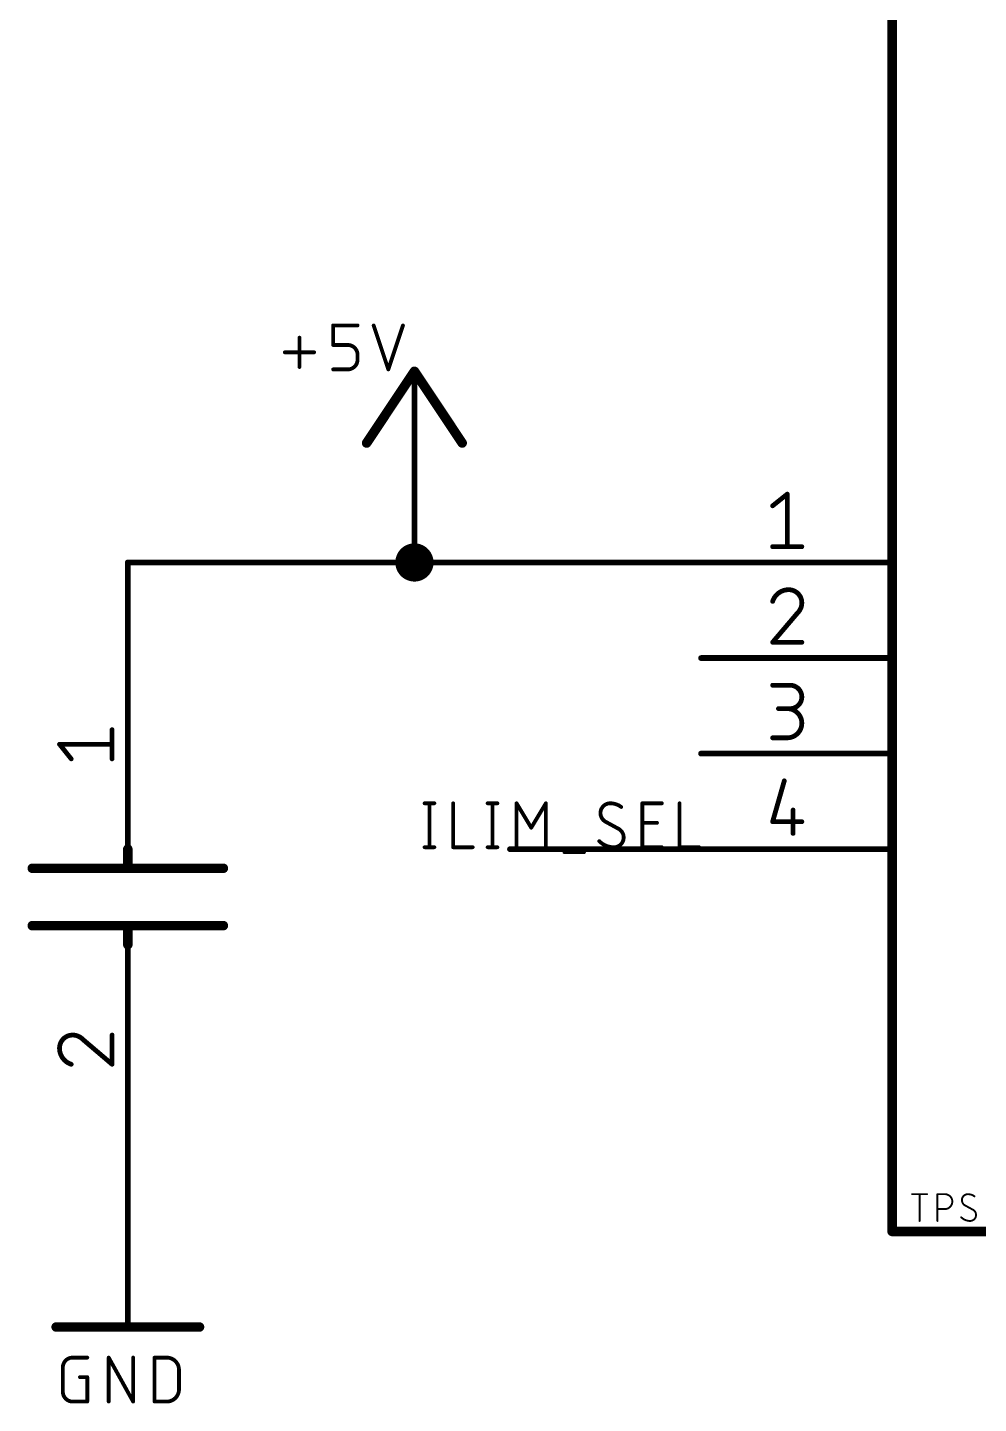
# Model space of a CAD drawing. Extents: x 0 to 261, y -15 to 164.
# Drawn here: x 139.57 to 164.86, y 81.79 to 118.36 of the extents above; entities that cross this region are included whole.
import ezdxf

# ---------------------------------------------------------------- set-up
doc = ezdxf.new("R2010")
doc.units = 0
for name, color, linetype in [('91', 110, 'CONTINUOUS'), ('94', 12, 'CONTINUOUS'), ('95', 253, 'CONTINUOUS'), ('96', 253, 'CONTINUOUS')]:
    doc.layers.add(name, color=color, linetype=linetype)

msp = doc.modelspace()

# ---------------------------------------------------------------- linework, layer by layer
at = {"layer": '91', "const_width": 0.1524}
for points in [[(149.86, 104.14), (149.86, 106.68)], [(142.24, 101.6), (142.24, 104.14)], [(142.24, 104.14), (149.86, 104.14)], [(157.48, 104.14), (149.86, 104.14)], [(157.48, 96.52), (152.4, 96.52)], [(142.24, 88.9), (142.24, 86.36)]]:
    msp.add_lwpolyline(points, dxfattribs=at)
at = {"layer": '91'}
for points, const_width in [([(149.8981, 106.68, 1), (149.8219, 106.68)], 0.0762), ([(149.86, 103.886, 1), (149.86, 104.394, 1), (149.86, 103.886)], 0.508), ([(142.2781, 104.14, 1), (142.2019, 104.14)], 0.0762), ([(142.24, 104.1781, 1), (142.24, 104.1019)], 0.0762), ([(149.86, 104.1781, 1), (149.86, 104.1019)], 0.0762), ([(149.8219, 104.14, 1), (149.8981, 104.14)], 0.0762), ([(149.86, 104.1019, 1), (149.86, 104.1781)], 0.0762), ([(157.48, 104.1019, 1), (157.48, 104.1781)], 0.0762), ([(142.2019, 101.6, 1), (142.2781, 101.6)], 0.0762), ([(152.4, 96.5581, 1), (152.4, 96.4819)], 0.0762), ([(157.48, 96.4819, 1), (157.48, 96.5581)], 0.0762), ([(142.2781, 88.9, 1), (142.2019, 88.9)], 0.0762), ([(142.2019, 86.36, 1), (142.2781, 86.36)], 0.0762)]:
    msp.add_lwpolyline(points, format="xyb", dxfattribs=dict(at, const_width=const_width))
at = {"layer": '94'}
for points, const_width in [([(162.56, 119.38), (162.56, 86.36)], 0.254), ([(149.86, 109.22), (148.59, 107.315)], 0.254), ([(151.13, 107.315), (149.86, 109.22)], 0.254), ([(149.86, 106.68), (149.86, 109.22)], 0.1524), ([(157.48, 104.14), (162.56, 104.14)], 0.1524), ([(142.24, 101.6), (142.24, 96.52)], 0.1524), ([(157.48, 101.6), (162.56, 101.6)], 0.1524), ([(157.48, 99.06), (162.56, 99.06)], 0.1524), ([(142.24, 96.52), (142.24, 96.012)], 0.254), ([(157.48, 96.52), (162.56, 96.52)], 0.1524), ([(144.78, 96.012), (139.7, 96.012)], 0.254), ([(144.78, 94.488), (139.7, 94.488)], 0.254), ([(142.24, 94.488), (142.24, 93.98)], 0.254), ([(142.24, 88.9), (142.24, 93.98)], 0.1524), ([(142.24, 86.36), (142.24, 83.82)], 0.1524), ([(193.04, 86.36), (162.56, 86.36)], 0.254), ([(140.335, 83.82), (144.145, 83.82)], 0.254)]:
    msp.add_lwpolyline(points, dxfattribs=dict(at, const_width=const_width))
for points, const_width in [([(149.9128, 109.2552, 1), (149.8072, 109.1848)], 0.127), ([(149.9128, 109.1848, 1), (149.8072, 109.2552)], 0.127), ([(149.8981, 109.22, 1), (149.8219, 109.22)], 0.0762), ([(148.5372, 107.3502, 1), (148.6428, 107.2798)], 0.127), ([(151.0772, 107.2798, 1), (151.1828, 107.3502)], 0.127), ([(149.8219, 106.68, 1), (149.8981, 106.68)], 0.0762), ([(157.48, 104.1781, 1), (157.48, 104.1019)], 0.0762), ([(162.56, 104.1019, 1), (162.56, 104.1781)], 0.0762), ([(142.2781, 101.6, 1), (142.2019, 101.6)], 0.0762), ([(157.48, 101.6381, 1), (157.48, 101.5619)], 0.0762), ([(162.56, 101.5619, 1), (162.56, 101.6381)], 0.0762), ([(157.48, 99.0981, 1), (157.48, 99.0219)], 0.0762), ([(162.56, 99.0219, 1), (162.56, 99.0981)], 0.0762), ([(142.3035, 96.52, 1), (142.1765, 96.52)], 0.127), ([(142.2019, 96.52, 1), (142.2781, 96.52)], 0.0762), ([(157.48, 96.5581, 1), (157.48, 96.4819)], 0.0762), ([(162.56, 96.4819, 1), (162.56, 96.5581)], 0.0762), ([(139.7, 96.0755, 1), (139.7, 95.9485)], 0.127), ([(142.1765, 96.012, 1), (142.3035, 96.012)], 0.127), ([(144.78, 95.9485, 1), (144.78, 96.0755)], 0.127), ([(139.7, 94.5515, 1), (139.7, 94.4245)], 0.127), ([(142.3035, 94.488, 1), (142.1765, 94.488)], 0.127), ([(144.78, 94.4245, 1), (144.78, 94.5515)], 0.127), ([(142.1765, 93.98, 1), (142.3035, 93.98)], 0.127), ([(142.2781, 93.98, 1), (142.2019, 93.98)], 0.0762), ([(142.2019, 88.9, 1), (142.2781, 88.9)], 0.0762), ([(142.2781, 86.36, 1), (142.2019, 86.36)], 0.0762), ([(162.56, 86.4235, 1), (162.56, 86.2965)], 0.127), ([(162.4965, 86.36, 1), (162.6235, 86.36)], 0.127), ([(140.335, 83.8835, 1), (140.335, 83.7565)], 0.127), ([(142.2019, 83.82, 1), (142.2781, 83.82)], 0.0762), ([(144.145, 83.7565, 1), (144.145, 83.8835)], 0.127)]:
    msp.add_lwpolyline(points, format="xyb", dxfattribs=dict(at, const_width=const_width))
at = {"layer": '95'}
for points, const_width in [([(159.3836, 105.6457), (159.7716, 105.9561)], 0.127), ([(159.7716, 105.9561), (159.7716, 104.5591)], 0.127), ([(159.3836, 104.5591), (160.1597, 104.5591)], 0.127), ([(160.0433, 102.7952), (159.3836, 102.0191)], 0.127), ([(159.3836, 102.0191), (160.1597, 102.0191)], 0.127), ([(159.3836, 100.8761), (159.8493, 100.8761)], 0.127), ([(159.8493, 100.2552), (159.5388, 100.2552)], 0.127), ([(141.8209, 98.9203), (141.8209, 99.6964)], 0.127), ([(159.3836, 99.4791), (159.7716, 99.4791)], 0.127), ([(140.7343, 98.9203), (140.4239, 99.3084)], 0.127), ([(140.4239, 99.3084), (141.8209, 99.3084)], 0.127), ([(159.694, 98.3361), (159.3836, 97.2495)], 0.127), ([(150.1301, 97.7392), (150.3897, 97.7392)], 0.1016), ([(150.2599, 97.7392), (150.2599, 96.5708)], 0.1016), ([(150.8901, 97.7392), (150.8901, 96.5708)], 0.1016), ([(151.8065, 97.7392), (152.0661, 97.7392)], 0.1016), ([(151.9363, 97.7392), (151.9363, 96.5708)], 0.1016), ([(152.5755, 96.5708), (152.5755, 97.7392)], 0.1016), ([(152.5755, 97.7392), (152.965, 97.0901)], 0.1016), ([(152.965, 97.0901), (153.3545, 97.7392)], 0.1016), ([(153.3545, 97.7392), (153.3545, 96.5708)], 0.1016), ([(155.9193, 96.5708), (155.9193, 97.7392)], 0.1016), ([(155.9193, 97.7392), (156.4386, 97.7392)], 0.1016), ([(156.9099, 97.7392), (156.9099, 96.5708)], 0.1016), ([(155.2933, 97.0576), (154.9363, 97.2524)], 0.1016), ([(159.3836, 97.2495), (160.1597, 97.2495)], 0.127), ([(159.9269, 97.56), (159.9269, 96.9391)], 0.127), ([(155.9193, 97.2199), (156.3088, 97.2199)], 0.1016), ([(150.1301, 96.5708), (150.3897, 96.5708)], 0.1016), ([(150.8901, 96.5708), (151.4094, 96.5708)], 0.1016), ([(151.8065, 96.5708), (152.0661, 96.5708)], 0.1016), ([(156.4386, 96.5708), (155.9193, 96.5708)], 0.1016), ([(156.9099, 96.5708), (157.4292, 96.5708)], 0.1016), ([(153.8484, 96.441), (154.3677, 96.441)], 0.1016), ([(141.0448, 91.4633), (141.8209, 90.8036)], 0.127), ([(141.8209, 90.8036), (141.8209, 91.5797)], 0.127)]:
    msp.add_lwpolyline(points, dxfattribs=dict(at, const_width=const_width))
for points, const_width in [([(159.3638, 105.6704, 1), (159.4034, 105.6209)], 0.0635), ([(159.8034, 105.9561, 1), (159.7399, 105.9561)], 0.0635), ([(159.7915, 105.9313, 1), (159.7518, 105.9809)], 0.0635), ([(159.3836, 104.5909, 1), (159.3836, 104.5273)], 0.0635), ([(159.7399, 104.5591, 1), (159.8034, 104.5591)], 0.0635), ([(160.1597, 104.5273, 1), (160.1597, 104.5909)], 0.0635), ([(159.8105, 103.4161, 0.3252), (159.3836, 103.1057)], 0.127), ([(159.3534, 103.1154, 1), (159.4138, 103.0959)], 0.0635), ([(159.8105, 103.4479, 1), (159.8105, 103.3843)], 0.0635), ([(160.1597, 103.0669, 0.4142), (159.8105, 103.4161)], 0.127), ([(159.8105, 103.3844, 1), (159.8104, 103.4478)], 0.0635), ([(160.0433, 102.7952, 0.2053), (160.1597, 103.0669)], 0.127), ([(160.1914, 103.0668, 1), (160.128, 103.0669)], 0.0635), ([(160.0214, 102.8182, 1), (160.0652, 102.7722)], 0.0635), ([(160.0675, 102.7746, 1), (160.0191, 102.8158)], 0.0635), ([(160.128, 103.0669, 1), (160.1915, 103.0669)], 0.0635), ([(159.3836, 102.0509, 1), (159.3836, 101.9874)], 0.0635), ([(159.3594, 102.0397, 1), (159.4078, 101.9985)], 0.0635), ([(160.1597, 101.9874, 1), (160.1597, 102.0509)], 0.0635), ([(159.3836, 100.9079, 1), (159.3836, 100.8444)], 0.0635), ([(159.8493, 100.9079, 1), (159.8493, 100.8444)], 0.0635), ([(159.8493, 100.2552, 1), (159.8493, 100.8761)], 0.127), ([(159.8493, 100.8444, 1), (159.8493, 100.9079)], 0.0635), ([(159.5388, 100.287, 1), (159.5388, 100.2235)], 0.0635), ([(159.7716, 100.287, 1), (159.7716, 100.2235)], 0.0635), ([(159.7716, 99.4791, 1), (159.7716, 100.2552)], 0.127), ([(159.8493, 100.287, 1), (159.8493, 100.2235)], 0.0635), ([(159.8493, 100.2235, 1), (159.8493, 100.287)], 0.0635), ([(141.8526, 99.6964, 1), (141.7892, 99.6964)], 0.0635), ([(159.3836, 99.5109, 1), (159.3836, 99.4474)], 0.0635), ([(159.7716, 99.5109, 1), (159.7716, 99.4474)], 0.0635), ([(159.7716, 99.4474, 1), (159.7716, 99.5109)], 0.0635), ([(140.4487, 99.3282, 1), (140.3991, 99.2885)], 0.0635), ([(140.4239, 99.3401, 1), (140.4239, 99.2766)], 0.0635), ([(141.8209, 99.2766, 1), (141.8209, 99.3401)], 0.0635), ([(140.7096, 98.9005, 1), (140.7591, 98.9401)], 0.0635), ([(141.7892, 98.9203, 1), (141.8526, 98.9203)], 0.0635), ([(159.7246, 98.3274, 1), (159.6635, 98.3448)], 0.0635), ([(150.1301, 97.7646, 1), (150.1301, 97.7138)], 0.0508), ([(150.2853, 97.7392, 1), (150.2345, 97.7392)], 0.0508), ([(150.3897, 97.7138, 1), (150.3897, 97.7646)], 0.0508), ([(150.9155, 97.7392, 1), (150.8647, 97.7392)], 0.0508), ([(151.8065, 97.7646, 1), (151.8065, 97.7138)], 0.0508), ([(151.9617, 97.7392, 1), (151.9109, 97.7392)], 0.0508), ([(152.0661, 97.7138, 1), (152.0661, 97.7646)], 0.0508), ([(152.6009, 97.7392, 1), (152.5501, 97.7392)], 0.0508), ([(152.5973, 97.7523, 1), (152.5538, 97.7261)], 0.0508), ([(153.3799, 97.7392, 1), (153.3291, 97.7392)], 0.0508), ([(153.3763, 97.7261, 1), (153.3327, 97.7523)], 0.0508), ([(155.0662, 97.7392, 0.4142), (154.8065, 97.4796)], 0.1016), ([(155.3583, 97.6418, 0.1623), (155.0662, 97.7392)], 0.1016), ([(155.0662, 97.7646, 1), (155.0662, 97.7138)], 0.0508), ([(155.0662, 97.7138, 1), (155.0662, 97.7646)], 0.0508), ([(155.343, 97.6215, 1), (155.3735, 97.6622)], 0.0508), ([(155.9447, 97.7392, 1), (155.8939, 97.7392)], 0.0508), ([(155.9193, 97.7646, 1), (155.9193, 97.7138)], 0.0508), ([(156.4386, 97.7138, 1), (156.4386, 97.7646)], 0.0508), ([(156.9353, 97.7392, 1), (156.8845, 97.7392)], 0.0508), ([(154.8065, 97.4796, 0.2656), (154.9363, 97.2524)], 0.1016), ([(154.8319, 97.4796, 1), (154.7811, 97.4796)], 0.0508), ([(154.7811, 97.4796, 1), (154.8319, 97.4796)], 0.0508), ([(154.9485, 97.2747, 1), (154.9242, 97.2301)], 0.0508), ([(154.9234, 97.2305, 1), (154.9492, 97.2742)], 0.0508), ([(159.3836, 97.2813, 1), (159.3836, 97.2178)], 0.0635), ([(159.3531, 97.2583, 1), (159.4141, 97.2408)], 0.0635), ([(159.9586, 97.56, 1), (159.8951, 97.56)], 0.0635), ([(160.1597, 97.2178, 1), (160.1597, 97.2813)], 0.0635), ([(152.9432, 97.1032, 1), (152.9868, 97.077)], 0.0508), ([(152.9432, 97.077, 1), (152.9868, 97.1032)], 0.0508), ([(155.4232, 96.8304, 0.2656), (155.2933, 97.0576)], 0.1016), ([(155.3062, 97.0795, 1), (155.2804, 97.0357)], 0.0508), ([(155.2812, 97.0353, 1), (155.3055, 97.0799)], 0.0508), ([(155.9193, 97.2453, 1), (155.9193, 97.1945)], 0.0508), ([(156.3088, 97.1945, 1), (156.3088, 97.2453)], 0.0508), ([(159.8951, 96.9391, 1), (159.9586, 96.9391)], 0.0635), ([(150.1301, 96.5962, 1), (150.1301, 96.5454)], 0.0508), ([(150.2345, 96.5708, 1), (150.2853, 96.5708)], 0.0508), ([(150.3897, 96.5454, 1), (150.3897, 96.5962)], 0.0508), ([(150.8901, 96.5962, 1), (150.8901, 96.5454)], 0.0508), ([(150.8647, 96.5708, 1), (150.9155, 96.5708)], 0.0508), ([(151.4094, 96.5454, 1), (151.4094, 96.5962)], 0.0508), ([(151.8065, 96.5962, 1), (151.8065, 96.5454)], 0.0508), ([(151.9109, 96.5708, 1), (151.9617, 96.5708)], 0.0508), ([(152.0661, 96.5454, 1), (152.0661, 96.5962)], 0.0508), ([(152.5501, 96.5708, 1), (152.6009, 96.5708)], 0.0508), ([(153.3291, 96.5708, 1), (153.3799, 96.5708)], 0.0508), ([(154.7921, 96.751, 1), (154.756, 96.7152)], 0.0508), ([(154.7741, 96.7331, 0.2), (155.1635, 96.5708)], 0.1016), ([(155.1635, 96.5708, 0.4142), (155.4232, 96.8304)], 0.1016), ([(155.1635, 96.5962, 1), (155.1635, 96.5454)], 0.0508), ([(155.1635, 96.5454, 1), (155.1635, 96.5962)], 0.0508), ([(155.4486, 96.8304, 1), (155.3978, 96.8304)], 0.0508), ([(155.3978, 96.8304, 1), (155.4486, 96.8304)], 0.0508), ([(155.9193, 96.5962, 1), (155.9193, 96.5454)], 0.0508), ([(155.8939, 96.5708, 1), (155.9447, 96.5708)], 0.0508), ([(156.4386, 96.5454, 1), (156.4386, 96.5962)], 0.0508), ([(156.9099, 96.5962, 1), (156.9099, 96.5454)], 0.0508), ([(156.8845, 96.5708, 1), (156.9353, 96.5708)], 0.0508), ([(157.4292, 96.5454, 1), (157.4292, 96.5962)], 0.0508), ([(153.8484, 96.4664, 1), (153.8484, 96.4156)], 0.0508), ([(154.3677, 96.4156, 1), (154.3677, 96.4664)], 0.0508), ([(140.7732, 91.5797, 0.4142), (140.4239, 91.2305)], 0.127), ([(141.0448, 91.4633, 0.2053), (140.7732, 91.5797)], 0.127), ([(140.7731, 91.6114, 1), (140.7732, 91.548)], 0.0635), ([(140.7732, 91.548, 1), (140.7732, 91.6115)], 0.0635), ([(141.0654, 91.4875, 1), (141.0242, 91.4391)], 0.0635), ([(141.0218, 91.4414, 1), (141.0678, 91.4852)], 0.0635), ([(141.8526, 91.5797, 1), (141.7892, 91.5797)], 0.0635), ([(140.4239, 91.2305, 0.3252), (140.7343, 90.8036)], 0.127), ([(140.4556, 91.2305, 1), (140.3922, 91.2304)], 0.0635), ([(140.3922, 91.2305, 1), (140.4556, 91.2305)], 0.0635), ([(140.7246, 90.7734, 1), (140.7441, 90.8338)], 0.0635), ([(141.7892, 90.8036, 1), (141.8526, 90.8036)], 0.0635), ([(141.8003, 90.7794, 1), (141.8415, 90.8278)], 0.0635)]:
    msp.add_lwpolyline(points, format="xyb", dxfattribs=dict(at, const_width=const_width))
at = {"layer": '96'}
for points, const_width in [([(147.6982, 109.9199), (147.6982, 110.4392)], 0.1016), ([(147.6982, 110.4392), (148.3473, 110.4392)], 0.1016), ([(148.7763, 110.4392), (149.1657, 109.2708)], 0.1016), ([(149.1657, 109.2708), (149.5552, 110.4392)], 0.1016), ([(146.8035, 109.3357), (146.8035, 110.1146)], 0.1016), ([(146.4141, 109.7252), (147.193, 109.7252)], 0.1016), ([(148.0876, 109.9199), (147.6982, 109.9199)], 0.1016), ([(148.3473, 109.5304), (148.3473, 109.6603)], 0.1016), ([(147.6982, 109.2708), (148.0876, 109.2708)], 0.1016), ([(163.0934, 87.3506), (163.4885, 87.3506)], 0.0508), ([(163.291, 86.6394), (163.291, 87.3506)], 0.0508), ([(163.7657, 86.6394), (163.7657, 87.3506)], 0.0508), ([(163.7657, 87.3506), (163.9632, 87.3506)], 0.0508), ([(164.7125, 86.9357), (164.4952, 87.0543)], 0.0508), ([(163.9632, 86.9555), (163.7657, 86.9555)], 0.0508), ([(140.7724, 83.0072), (141.1619, 83.0072)], 0.1016), ([(141.732, 81.8388), (141.732, 83.0072)], 0.1016), ([(141.732, 83.0072), (142.3811, 81.8388)], 0.1016), ([(142.3811, 81.8388), (142.3811, 83.0072)], 0.1016), ([(142.9512, 81.8388), (142.9512, 83.0072)], 0.1016), ([(142.9512, 83.0072), (143.2757, 83.0072)], 0.1016), ([(140.5128, 82.0984), (140.5128, 82.7476)], 0.1016), ([(143.6003, 82.6826), (143.6003, 82.1634)], 0.1016), ([(140.9672, 82.4879), (141.1619, 82.4879)], 0.1016), ([(141.1619, 82.4879), (141.1619, 81.8388)], 0.1016), ([(141.1619, 81.8388), (140.7724, 81.8388)], 0.1016), ([(143.2757, 81.8388), (142.9512, 81.8388)], 0.1016)]:
    msp.add_lwpolyline(points, dxfattribs=dict(at, const_width=const_width))
for points, const_width in [([(147.7236, 110.4392, 1), (147.6728, 110.4392)], 0.0508), ([(147.6982, 110.4646, 1), (147.6982, 110.4138)], 0.0508), ([(148.3473, 110.4138, 1), (148.3473, 110.4646)], 0.0508), ([(148.8004, 110.4472, 1), (148.7522, 110.4312)], 0.0508), ([(149.5793, 110.4312, 1), (149.5311, 110.4472)], 0.0508), ([(146.8289, 110.1146, 1), (146.7781, 110.1146)], 0.0508), ([(146.4141, 109.7506, 1), (146.4141, 109.6998)], 0.0508), ([(147.193, 109.6998, 1), (147.193, 109.7506)], 0.0508), ([(147.6982, 109.9453, 1), (147.6982, 109.8945)], 0.0508), ([(147.6728, 109.9199, 1), (147.7236, 109.9199)], 0.0508), ([(148.3473, 109.6603, 0.4142), (148.0876, 109.9199)], 0.1016), ([(148.0876, 109.9453, 1), (148.0876, 109.8945)], 0.0508), ([(148.0876, 109.8945, 1), (148.0876, 109.9453)], 0.0508), ([(148.3727, 109.6603, 1), (148.3219, 109.6603)], 0.0508), ([(146.7781, 109.3357, 1), (146.8289, 109.3357)], 0.0508), ([(148.0876, 109.2708, 0.4142), (148.3473, 109.5304)], 0.1016), ([(148.3219, 109.6603, 1), (148.3727, 109.6603)], 0.0508), ([(148.3727, 109.5304, 1), (148.3219, 109.5304)], 0.0508), ([(148.3219, 109.5304, 1), (148.3727, 109.5304)], 0.0508), ([(147.6982, 109.2962, 1), (147.6982, 109.2454)], 0.0508), ([(148.0876, 109.2962, 1), (148.0876, 109.2454)], 0.0508), ([(148.0876, 109.2454, 1), (148.0876, 109.2962)], 0.0508), ([(149.1416, 109.2788, 1), (149.1898, 109.2628)], 0.0508), ([(149.1416, 109.2628, 1), (149.1898, 109.2788)], 0.0508), ([(163.0934, 87.3633, 1), (163.0934, 87.3379)], 0.0254), ([(163.3037, 87.3506, 1), (163.2783, 87.3506)], 0.0254), ([(163.4885, 87.3379, 1), (163.4885, 87.3633)], 0.0254), ([(163.7784, 87.3506, 1), (163.753, 87.3506)], 0.0254), ([(163.7657, 87.3633, 1), (163.7657, 87.3379)], 0.0254), ([(163.9632, 86.9555, 1), (163.9632, 87.3506)], 0.0508), ([(163.9632, 87.3633, 1), (163.9632, 87.3379)], 0.0254), ([(163.9632, 87.3379, 1), (163.9632, 87.3633)], 0.0254), ([(164.5742, 87.3506, 0.4142), (164.4162, 87.1926)], 0.0508), ([(164.4162, 87.1926, 0.2656), (164.4952, 87.0543)], 0.0508), ([(164.4289, 87.1926, 1), (164.4035, 87.1926)], 0.0254), ([(164.4035, 87.1926, 1), (164.4289, 87.1926)], 0.0254), ([(164.5013, 87.0654, 1), (164.4891, 87.0431)], 0.0254), ([(164.4887, 87.0433, 1), (164.5016, 87.0652)], 0.0254), ([(164.752, 87.2913, 0.1623), (164.5742, 87.3506)], 0.0508), ([(164.5742, 87.3633, 1), (164.5742, 87.3379)], 0.0254), ([(164.5742, 87.3379, 1), (164.5742, 87.3633)], 0.0254), ([(164.7444, 87.2812, 1), (164.7596, 87.3015)], 0.0254), ([(163.7657, 86.9682, 1), (163.7657, 86.9428)], 0.0254), ([(163.9632, 86.9682, 1), (163.9632, 86.9428)], 0.0254), ([(163.9632, 86.9428, 1), (163.9632, 86.9682)], 0.0254), ([(164.3964, 86.7382, 0.2), (164.6335, 86.6394)], 0.0508), ([(164.4054, 86.7471, 1), (164.3874, 86.7292)], 0.0254), ([(164.6335, 86.6394, 0.4142), (164.7915, 86.7974)], 0.0508), ([(164.719, 86.9467, 1), (164.7061, 86.9248)], 0.0254), ([(164.7915, 86.7974, 0.2656), (164.7125, 86.9357)], 0.0508), ([(164.7064, 86.9246, 1), (164.7186, 86.9469)], 0.0254), ([(164.8042, 86.7974, 1), (164.7788, 86.7974)], 0.0254), ([(164.7788, 86.7974, 1), (164.8042, 86.7974)], 0.0254), ([(163.2783, 86.6394, 1), (163.3037, 86.6394)], 0.0254), ([(163.753, 86.6394, 1), (163.7784, 86.6394)], 0.0254), ([(164.6335, 86.6521, 1), (164.6335, 86.6267)], 0.0254), ([(164.6335, 86.6267, 1), (164.6335, 86.6521)], 0.0254), ([(140.7724, 83.0072, 0.4142), (140.5128, 82.7476)], 0.1016), ([(140.7724, 83.0326, 1), (140.7724, 82.9818)], 0.0508), ([(140.7724, 82.9818, 1), (140.7724, 83.0326)], 0.0508), ([(141.1619, 82.9818, 1), (141.1619, 83.0326)], 0.0508), ([(141.7574, 83.0072, 1), (141.7066, 83.0072)], 0.0508), ([(141.7542, 83.0195, 1), (141.7098, 82.9949)], 0.0508), ([(142.4065, 83.0072, 1), (142.3557, 83.0072)], 0.0508), ([(142.9766, 83.0072, 1), (142.9258, 83.0072)], 0.0508), ([(142.9512, 83.0326, 1), (142.9512, 82.9818)], 0.0508), ([(143.6003, 82.6826, 0.4142), (143.2757, 83.0072)], 0.1016), ([(143.2757, 83.0326, 1), (143.2757, 82.9818)], 0.0508), ([(143.2757, 82.9818, 1), (143.2757, 83.0326)], 0.0508), ([(140.5382, 82.7476, 1), (140.4874, 82.7476)], 0.0508), ([(140.4874, 82.7476, 1), (140.5382, 82.7476)], 0.0508), ([(143.6257, 82.6826, 1), (143.5749, 82.6826)], 0.0508), ([(143.5749, 82.6826, 1), (143.6257, 82.6826)], 0.0508), ([(140.9672, 82.5133, 1), (140.9672, 82.4625)], 0.0508), ([(141.1873, 82.4879, 1), (141.1365, 82.4879)], 0.0508), ([(141.1619, 82.4625, 1), (141.1619, 82.5133)], 0.0508), ([(140.5128, 82.0984, 0.4142), (140.7724, 81.8388)], 0.1016), ([(140.5382, 82.0984, 1), (140.4874, 82.0984)], 0.0508), ([(140.4874, 82.0984, 1), (140.5382, 82.0984)], 0.0508), ([(143.2757, 81.8388, 0.4142), (143.6003, 82.1634)], 0.1016), ([(143.6257, 82.1634, 1), (143.5749, 82.1634)], 0.0508), ([(143.5749, 82.1634, 1), (143.6257, 82.1634)], 0.0508), ([(140.7724, 81.8642, 1), (140.7724, 81.8134)], 0.0508), ([(140.7724, 81.8134, 1), (140.7724, 81.8642)], 0.0508), ([(141.1365, 81.8388, 1), (141.1873, 81.8388)], 0.0508), ([(141.1619, 81.8134, 1), (141.1619, 81.8642)], 0.0508), ([(141.7066, 81.8388, 1), (141.7574, 81.8388)], 0.0508), ([(142.3557, 81.8388, 1), (142.4065, 81.8388)], 0.0508), ([(142.3589, 81.8265, 1), (142.4033, 81.8511)], 0.0508), ([(142.9512, 81.8642, 1), (142.9512, 81.8134)], 0.0508), ([(142.9258, 81.8388, 1), (142.9766, 81.8388)], 0.0508), ([(143.2757, 81.8642, 1), (143.2757, 81.8134)], 0.0508), ([(143.2757, 81.8134, 1), (143.2757, 81.8642)], 0.0508)]:
    msp.add_lwpolyline(points, format="xyb", dxfattribs=dict(at, const_width=const_width))

doc.saveas('drawing.dxf')
